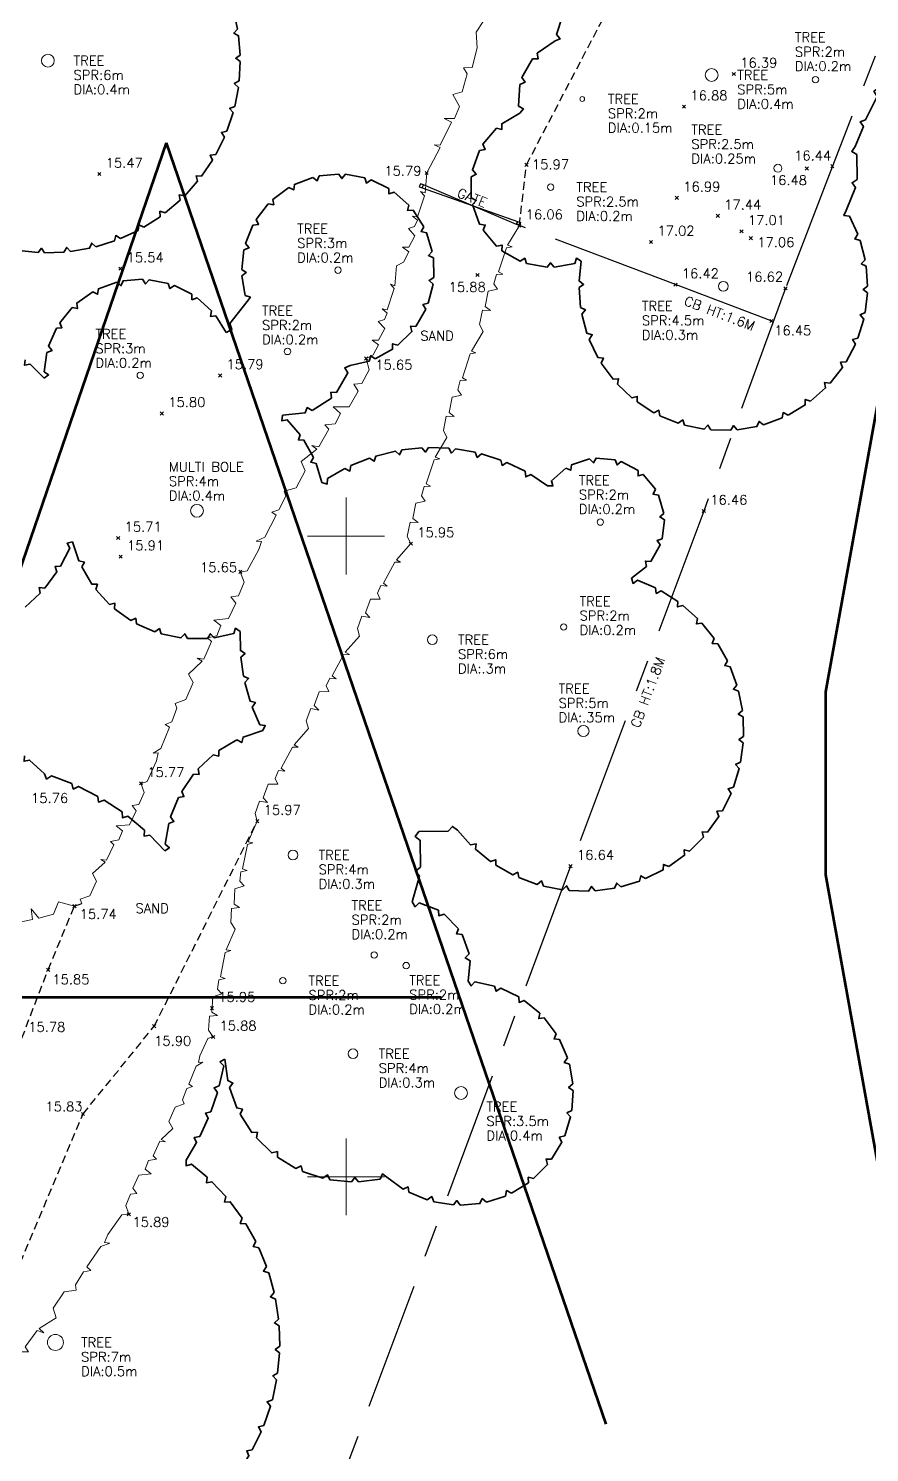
# Model space of a CAD drawing. Extents: x 521064 to 521635, y 174590 to 175241.
# Drawn here: x 521510.09 to 521536.33, y 174811.39 to 174855.85 of the extents above; entities that cross this region are included whole.
import ezdxf
from ezdxf.enums import TextEntityAlignment as Align

# ---------------------------------------------------------------- set-up
doc = ezdxf.new("R2010")
doc.units = 0
doc.header["$PDMODE"] = 3
doc.header["$PDSIZE"] = 0.05
doc.linetypes.add('Centre', pattern=[7, 4, -1, 1, -1])
doc.linetypes.add('HIDDEN', pattern=[0.375, 0.25, -0.125])
doc.layers.get('0').update_dxf_attribs({"linetype": 'CONTINUOUS', "lineweight": 18})
for name, color, linetype, lineweight in [('I031G_SURVEY-GRID', 7, 'CONTINUOUS', 18), ('I901G_TITLE-SHEET', 7, 'CONTINUOUS', 18), ('I910T_TXT-GEN-S', 7, 'CONTINUOUS', 13), ('I923G_SURVEY-POINT', 7, 'CONTINUOUS', 18), ('I923T_SURVEY-LEVEL', 7, 'CONTINUOUS', 13), ('I941G_TREE', 72, 'CONTINUOUS', 18), ('I941G_TREE-VEG', 6, 'CONTINUOUS', 35), ('I941T_TREE-TXT', 82, 'CONTINUOUS', 13), ('I995G_VEGETATION', 102, 'CONTINUOUS', 18)]:
    doc.layers.add(name, color=color, linetype=linetype, lineweight=lineweight)
for name, color, linetype in [('I940G_SURFACE', 200, 'HIDDEN'), ('I971G_FENCE', 5, 'Centre'), ('I973G_GATE', 20, 'CONTINUOUS')]:
    doc.layers.add(name, color=color, linetype=linetype)
doc.styles.add('MONOTXT', font='simplex.shx')
doc.styles.get("Standard").update_dxf_attribs({"font": 'simplex.shx'})

# ---------------------------------------------------------------- blocks, each defined once
blk = doc.blocks.new('HEL Vegitation')
at = {"color": 0, "linetype": 'ByBlock'}
blk.add_polyline3d([(0, 0, 0), (0.0922, -0.0113, 0), (0.0935, 0.0101, 0), (0.0995, -0.0077, 0), (0.1821, -0.0154, 0), (0.1845, 0.0113, 0), (0.197, -0.0202, 0), (0.2387, -0.0214, 0), (0.2678, 0.0125, 0), (0.2868, -0.0125, 0), (0.3463, -0.0065, 0), (0.3601, 0.0113, 0), (0.3714, -0.0138, 0), (0.4361, -0.0065, 0), (0.4826, 0.015, 0), (0.5749, -0.0053, 0), (0.5749, 0.015, 0), (0.5927, -0.0089, 0), (0.6647, -0.0077, 0), (0.6659, 0.0166, 0), (0.6788, -0.0077, 0), (0.714, -0.0053, 0), (0.7306, 0.0202, 0), (0.7646, 0.0036, 0)], dxfattribs=at)
blk = doc.blocks.new('HER Vegitation')
at = {"color": 0, "linetype": 'ByBlock'}
blk.add_polyline3d([(0, 0, 0), (0.005, 0.0072, 0), (0.0165, 0.0097, 0), (0.0206, 0.0053, 0), (0.0225, 0.0112, 0), (0.0359, 0.0137, 0), (0.0437, 0.0047, 0), (0.044, 0.0119, 0), (0.0525, 0.014, 0), (0.0581, 0.0087, 0), (0.0587, 0.0131, 0), (0.0737, 0.0159, 0), (0.0762, 0.0112, 0), (0.0759, 0.0159, 0), (0.0906, 0.0128, 0), (0.094, 0.0197, 0), (0.1084, 0.0228, 0), (0.1159, 0.0175, 0), (0.1181, 0.0209, 0), (0.1293, 0.0237, 0), (0.134, 0.0206, 0), (0.1337, 0.0247, 0), (0.1518, 0.0287, 0), (0.1584, 0.0259, 0), (0.1559, 0.029, 0), (0.1618, 0.0315, 0), (0.1797, 0.035, 0), (0.1837, 0.0319, 0)], dxfattribs=at)

msp = doc.modelspace()

# ---------------------------------------------------------------- linework, layer by layer
at = {"layer": 'I031G_SURVEY-GRID'}
for p, q in [((521520, 174841.2), (521520, 174838.8)), ((521518.8, 174840), (521521.2, 174840)), ((521520, 174821.2), (521520, 174818.8)), ((521518.8, 174820), (521521.2, 174820))]:
    msp.add_line(p, q, dxfattribs=at)
at = {"layer": 'I923G_SURVEY-POINT'}
for p in [(521532.098, 174854.426, 16.395), (521530.544, 174853.405, 16.883), (521512.302, 174851.301, 15.472), (521522.516, 174851.335, 15.787), (521525.627, 174851.592, 15.968), (521534.374, 174851.477, 16.481), (521535.171, 174851.548, 16.441), (521530.319, 174850.558, 16.994), (521531.596, 174849.996, 17.435), (521525.406, 174849.692, 16.057), (521532.335, 174849.512, 17.012), (521529.515, 174849.182, 17.024), (521532.629, 174849.299, 17.064), (521512.956, 174848.349, 15.536), (521524.099, 174848.151, 15.882), (521530.275, 174847.85, 16.417), (521533.711, 174847.736, 16.622), (521533.267, 174846.715, 16.451), (521520.626, 174845.541, 15.646), (521516.07, 174845.013, 15.786), (521514.255, 174843.83, 15.803), (521531.161, 174840.783, 16.463), (521512.893, 174839.942, 15.712), (521522.02, 174839.765, 15.954), (521512.968, 174839.358, 15.911), (521516.701, 174838.882, 15.647), (521513.601, 174832.282, 15.775), (521517.231, 174831.102, 15.968), (521527.005, 174829.698, 16.639), (521511.525, 174828.447, 15.742), (521510.705, 174826.464, 15.853), (521515.816, 174825.267, 15.954), (521514.015, 174824.703, 15.897), (521515.851, 174824.365, 15.88), (521511.794, 174821.963, 15.834), (521513.223, 174818.83, 15.89)]:
    msp.add_point(p, dxfattribs=at)
at = {"layer": 'I940G_SURFACE'}
for points in [[(521525.406, 174849.692, 16.057), (521525.627, 174851.592, 15.968), (521528.504, 174857.079, 15.984), (521530.22, 174861.766, 16.017), (521530.863, 174862.296, 16.188)], [(521514.015, 174824.703, 15.897), (521517.231, 174831.102, 15.968)], [(521510.705, 174826.464, 15.853), (521511.525, 174828.447, 15.742), (521511.754, 174828.532, 15.775)], [(521509.884, 174824.328, 15.783), (521510.705, 174826.464, 15.853)], [(521496.481, 174786.631, 16.131), (521499.831, 174797.201, 16.092), (521504.5, 174805.871, 15.934), (521508.099, 174813.181, 15.853), (521511.794, 174821.963, 15.834), (521514.015, 174824.703, 15.897)]]:
    msp.add_polyline3d(points, dxfattribs=at)
at = {"layer": 'I941G_TREE'}
for centre, radius in [((521510.698, 174854.843), 0.2), ((521531.404, 174854.391), 0.2), ((521534.644, 174854.247), 0.1), ((521527.368, 174853.645), 0.075), ((521533.472, 174851.481), 0.125), ((521526.384, 174850.892), 0.1), ((521519.747, 174848.302), 0.1), ((521531.769, 174847.797), 0.15), ((521518.173, 174845.765), 0.1), ((521513.579, 174845.017), 0.1), ((521515.349, 174840.791), 0.2), ((521527.933, 174840.438), 0.1), ((521526.789, 174837.164), 0.1), ((521522.692, 174836.765), 0.15), ((521527.404, 174833.916), 0.175), ((521518.344, 174830.044), 0.15), ((521520.879, 174826.923), 0.1), ((521521.874, 174826.593), 0.1), ((521518.027, 174826.122), 0.1), ((521520.218, 174823.842), 0.15), ((521523.586, 174822.615), 0.2), ((521510.932, 174814.831), 0.25)]:
    msp.add_circle(centre, radius, dxfattribs=at)
at = {"layer": 'I941G_TREE-VEG'}
for points in [[(521516.618, 174855.82), (521516.489, 174856.413), (521516.327, 174856.471), (521516.433, 174856.607)], [(521526.755, 174856.233), (521526.566, 174855.653), (521526.677, 174855.522), (521526.519, 174855.456)], [(521516.695, 174855.016), (521516.647, 174855.621), (521516.495, 174855.7), (521516.618, 174855.82)], [(521526.519, 174855.456), (521525.964, 174855.07), (521525.99, 174854.894), (521525.813, 174854.902)], [(521516.664, 174854.209), (521516.698, 174854.814), (521516.558, 174854.914), (521516.695, 174855.016)], [(521525.813, 174854.902), (521525.483, 174854.313), (521525.583, 174854.166), (521525.42, 174854.096)], [(521516.525, 174853.413), (521516.64, 174854.008), (521516.514, 174854.126), (521516.664, 174854.209)], [(521525.42, 174854.096), (521525.381, 174853.421), (521525.535, 174853.333), (521525.419, 174853.199)], [(521536.206, 174852.997), (521536.574, 174853.724), (521536.468, 174853.884), (521536.628, 174853.992)], [(521516.28, 174852.643), (521516.474, 174853.218), (521516.365, 174853.351), (521516.525, 174853.413)], [(521525.419, 174853.199), (521524.856, 174852.871), (521524.861, 174852.695), (521524.689, 174852.73)], [(521515.934, 174851.913), (521516.203, 174852.456), (521516.113, 174852.603), (521516.28, 174852.643)], [(521524.689, 174852.73), (521524.272, 174852.23), (521524.337, 174852.067), (521524.163, 174852.041)], [(521535.878, 174852.16), (521536.138, 174852.782), (521536.039, 174852.931), (521536.206, 174852.997)], [(521515.493, 174851.236), (521515.832, 174851.738), (521515.763, 174851.896), (521515.934, 174851.913)], [(521524.163, 174852.041), (521523.942, 174851.428), (521524.059, 174851.297), (521523.905, 174851.214)], [(521535.948, 174851.132), (521535.936, 174851.907), (521535.774, 174852.003), (521535.878, 174852.16)], [(521514.965, 174850.625), (521515.369, 174851.077), (521515.321, 174851.242), (521515.493, 174851.236)], [(521518.21, 174850.879), (521517.718, 174850.512), (521517.742, 174850.342), (521517.572, 174850.368)], [(521518.963, 174851.198), (521518.39, 174850.978), (521518.367, 174850.807), (521518.21, 174850.879)], [(521519.774, 174851.302), (521519.163, 174851.245), (521519.094, 174851.087), (521518.963, 174851.198)], [(521520.583, 174851.184), (521519.979, 174851.294), (521519.87, 174851.16), (521519.774, 174851.302)], [(521521.33, 174850.851), (521520.778, 174851.12), (521520.637, 174851.021), (521520.583, 174851.184)], [(521523.905, 174851.214), (521523.906, 174850.562), (521524.06, 174850.479), (521523.944, 174850.348)], [(521535.597, 174850.163), (521535.898, 174850.877), (521535.789, 174851.031), (521535.948, 174851.132)], [(521514.359, 174850.09), (521514.82, 174850.483), (521514.795, 174850.653), (521514.965, 174850.625)], [(521521.959, 174850.329), (521521.5, 174850.737), (521521.338, 174850.679), (521521.33, 174850.851)], [(521513.687, 174849.641), (521514.197, 174849.969), (521514.195, 174850.141), (521514.359, 174850.09)], [(521517.572, 174850.368), (521517.197, 174849.882), (521517.266, 174849.724), (521517.095, 174849.704)], [(521522.424, 174849.657), (521522.092, 174850.174), (521521.921, 174850.162), (521521.959, 174850.329)], [(521523.944, 174850.348), (521524.168, 174849.735), (521524.341, 174849.71), (521524.277, 174849.547)], [(521535.966, 174849.422), (521535.702, 174849.985), (521535.53, 174850.004), (521535.597, 174850.163)], [(521512.961, 174849.286), (521513.51, 174849.543), (521513.532, 174849.714), (521513.687, 174849.641)], [(521517.095, 174849.704), (521516.865, 174849.135), (521516.974, 174849.002), (521516.815, 174848.936)], [(521522.691, 174848.884), (521522.51, 174849.471), (521522.342, 174849.506), (521522.424, 174849.657)], [(521524.277, 174849.547), (521524.696, 174849.048), (521524.868, 174849.084), (521524.863, 174848.908)], [(521511.4, 174848.884), (521511.998, 174848.985), (521512.064, 174849.144), (521512.194, 174849.032)], [(521512.194, 174849.032), (521512.773, 174849.213), (521512.817, 174849.379), (521512.961, 174849.286)], [(521536.192, 174848.625), (521536.036, 174849.227), (521535.87, 174849.277), (521535.966, 174849.422)], [(521509.788, 174848.912), (521510.391, 174848.851), (521510.497, 174848.986), (521510.593, 174848.844)], [(521510.593, 174848.844), (521511.199, 174848.864), (521511.285, 174849.012), (521511.4, 174848.884)], [(521516.815, 174848.936), (521516.748, 174848.326), (521516.888, 174848.227), (521516.753, 174848.121)], [(521522.738, 174848.068), (521522.723, 174848.682), (521522.571, 174848.761), (521522.691, 174848.884)], [(521524.863, 174848.908), (521525.427, 174848.582), (521525.577, 174848.675), (521525.632, 174848.508)], [(521526.492, 174848.395), (521527.133, 174848.507), (521527.189, 174848.674), (521527.338, 174848.582)], [(521525.632, 174848.508), (521526.274, 174848.395), (521526.383, 174848.532), (521526.492, 174848.395)], [(521527.338, 174848.582), (521527.272, 174847.964), (521527.41, 174847.858), (521527.269, 174847.756)], [(521536.269, 174847.801), (521536.226, 174848.421), (521536.072, 174848.501), (521536.192, 174848.625)], [(521512.847, 174847.927), (521512.275, 174847.719), (521512.249, 174847.55), (521512.095, 174847.625)], [(521513.652, 174848.016), (521513.045, 174847.969), (521512.975, 174847.813), (521512.847, 174847.927)], [(521514.451, 174847.887), (521513.854, 174848.004), (521513.745, 174847.872), (521513.652, 174848.016)], [(521515.187, 174847.55), (521514.643, 174847.822), (521514.503, 174847.724), (521514.451, 174847.887)], [(521516.753, 174848.121), (521516.853, 174847.515), (521517.015, 174847.458), (521516.913, 174847.319)], [(521522.564, 174847.269), (521522.715, 174847.864), (521522.589, 174847.982), (521522.738, 174848.068)], [(521527.269, 174847.756), (521527.318, 174847.137), (521527.472, 174847.058), (521527.353, 174846.932)], [(521536.194, 174846.976), (521536.265, 174847.593), (521536.128, 174847.7), (521536.269, 174847.801)], [(521512.095, 174847.625), (521511.6, 174847.272), (521511.62, 174847.102), (521511.452, 174847.133)], [(521515.806, 174847.027), (521515.355, 174847.435), (521515.193, 174847.378), (521515.187, 174847.55)], [(521516.913, 174847.319), (521516.37, 174846.632), (521516.441, 174846.446), (521516.262, 174846.358)], [(521511.452, 174847.133), (521511.069, 174846.661), (521511.134, 174846.502), (521510.963, 174846.487)], [(521516.262, 174846.358), (521515.937, 174846.872), (521515.766, 174846.86), (521515.806, 174847.027)], [(521522.18, 174846.547), (521522.487, 174847.079), (521522.397, 174847.226), (521522.564, 174847.269)], [(521527.353, 174846.932), (521527.514, 174846.332), (521527.681, 174846.283), (521527.586, 174846.138)], [(521535.968, 174846.179), (521536.151, 174846.773), (521536.037, 174846.903), (521536.194, 174846.976)], [(521510.963, 174846.487), (521510.721, 174845.929), (521510.826, 174845.794), (521510.665, 174845.734)], [(521521.616, 174845.956), (521522.055, 174846.385), (521522.008, 174846.551), (521522.18, 174846.547)], [(521520.913, 174845.538), (521521.452, 174845.833), (521521.452, 174846.006), (521521.616, 174845.956)], [(521527.586, 174846.138), (521527.855, 174845.577), (521528.027, 174845.559), (521527.961, 174845.399)], [(521535.601, 174845.437), (521535.889, 174845.987), (521535.8, 174846.136), (521535.968, 174846.179)], [(521510.665, 174845.734), (521510.581, 174845.132), (521510.719, 174845.03), (521510.58, 174844.929)], [(521520.124, 174845.326), (521520.722, 174845.465), (521520.768, 174845.631), (521520.913, 174845.538)], [(521510.58, 174844.929), (521510.143, 174845.371), (521509.973, 174845.333), (521509.985, 174845.506)], [(521519.706, 174844.481), (521520.058, 174845.098), (521519.96, 174845.25), (521520.124, 174845.326)], [(521527.961, 174845.399), (521528.328, 174844.897), (521528.501, 174844.911), (521528.465, 174844.742)], [(521535.103, 174844.775), (521535.488, 174845.263), (521535.428, 174845.425), (521535.601, 174845.437)], [(521528.465, 174844.742), (521528.918, 174844.316), (521529.085, 174844.361), (521529.081, 174844.188)], [(521534.493, 174844.215), (521534.96, 174844.624), (521534.931, 174844.795), (521535.103, 174844.775)], [(521518.947, 174843.922), (521519.542, 174844.308), (521519.525, 174844.488), (521519.706, 174844.481)], [(521533.79, 174843.776), (521534.325, 174844.093), (521534.327, 174844.266), (521534.493, 174844.215)], [(521518.569, 174843.164), (521518.166, 174843.631), (521517.996, 174843.6), (521518.017, 174843.772)], [(521518.017, 174843.772), (521518.723, 174843.843), (521518.79, 174844.011), (521518.947, 174843.922)], [(521529.081, 174844.188), (521529.604, 174843.852), (521529.76, 174843.928), (521529.788, 174843.757)], [(521529.788, 174843.757), (521530.364, 174843.522), (521530.503, 174843.625), (521530.562, 174843.462)], [(521533.019, 174843.474), (521533.603, 174843.688), (521533.637, 174843.857), (521533.79, 174843.776)], [(521530.562, 174843.462), (521531.171, 174843.337), (521531.289, 174843.464), (521531.377, 174843.314)], [(521531.377, 174843.314), (521531.999, 174843.303), (521532.092, 174843.449), (521532.205, 174843.318)], [(521532.205, 174843.318), (521532.818, 174843.421), (521532.883, 174843.582), (521533.019, 174843.474)], [(521518.986, 174842.456), (521518.687, 174842.995), (521518.514, 174843), (521518.569, 174843.164)], [(521519.249, 174841.678), (521519.066, 174842.267), (521518.898, 174842.307), (521518.986, 174842.456)], [(521520.732, 174842.436), (521520.152, 174842.201), (521520.119, 174842.03), (521519.964, 174842.109)], [(521521.538, 174842.653), (521520.931, 174842.5), (521520.875, 174842.336), (521520.732, 174842.436)], [(521522.367, 174842.756), (521521.744, 174842.689), (521521.666, 174842.534), (521521.538, 174842.653)], [(521523.201, 174842.743), (521522.575, 174842.764), (521522.476, 174842.621), (521522.367, 174842.756)], [(521524.026, 174842.615), (521523.409, 174842.722), (521523.291, 174842.594), (521523.201, 174842.743)], [(521524.825, 174842.373), (521524.229, 174842.565), (521524.094, 174842.455), (521524.026, 174842.615)], [(521528.395, 174842.384), (521527.798, 174842.433), (521527.715, 174842.285), (521527.599, 174842.41)], [(521519.964, 174842.109), (521519.422, 174841.795), (521519.413, 174841.622), (521519.249, 174841.678)], [(521525.583, 174842.022), (521525.019, 174842.295), (521524.87, 174842.205), (521524.825, 174842.373)], [(521526.285, 174841.57), (521525.764, 174841.919), (521525.604, 174841.85), (521525.583, 174842.022)], [(521526.857, 174842.123), (521526.406, 174841.73), (521526.455, 174841.567), (521526.285, 174841.57)], [(521527.599, 174842.41), (521527.031, 174842.223), (521527.012, 174842.054), (521526.857, 174842.123)], [(521529.117, 174842.049), (521528.587, 174842.328), (521528.453, 174842.224), (521528.395, 174842.384)], [(521529.652, 174841.46), (521529.272, 174841.923), (521529.108, 174841.88), (521529.117, 174842.049)], [(521529.914, 174840.709), (521529.745, 174841.283), (521529.577, 174841.307), (521529.652, 174841.46)], [(521529.863, 174839.915), (521529.932, 174840.509), (521529.786, 174840.597), (521529.914, 174840.709)], [(521511.094, 174839.062), (521511.387, 174839.625), (521511.299, 174839.776), (521511.468, 174839.821)], [(521511.468, 174839.821), (521511.667, 174839.228), (521511.836, 174839.19), (521511.753, 174839.038)], [(521529.506, 174839.203), (521529.801, 174839.724), (521529.702, 174839.862), (521529.863, 174839.915)], [(521510.598, 174838.377), (521510.981, 174838.883), (521510.92, 174839.047), (521511.094, 174839.062)], [(521511.753, 174839.038), (521512.071, 174838.499), (521512.244, 174838.497), (521512.195, 174838.331)], [(521528.901, 174838.687), (521529.375, 174839.052), (521529.337, 174839.218), (521529.506, 174839.203)], [(521529.653, 174838.382), (521529.093, 174838.623), (521528.953, 174838.523), (521528.901, 174838.687)], [(521509.994, 174837.785), (521510.457, 174838.22), (521510.424, 174838.391), (521510.598, 174838.377)], [(521512.195, 174838.331), (521512.617, 174837.869), (521512.787, 174837.904), (521512.773, 174837.731)], [(521530.346, 174837.959), (521529.833, 174838.287), (521529.678, 174838.212), (521529.653, 174838.382)], [(521512.773, 174837.731), (521513.282, 174837.367), (521513.441, 174837.436), (521513.463, 174837.264)], [(521530.962, 174837.43), (521530.508, 174837.836), (521530.343, 174837.787), (521530.346, 174837.959)], [(521513.463, 174837.264), (521514.036, 174837.013), (521514.178, 174837.113), (521514.235, 174836.949)], [(521515.888, 174836.828), (521516.5, 174836.96), (521516.555, 174837.125), (521516.698, 174837.026)], [(521531.484, 174836.807), (521531.102, 174837.282), (521530.931, 174837.26), (521530.962, 174837.43)], [(521514.235, 174836.949), (521514.848, 174836.823), (521514.965, 174836.95), (521515.055, 174836.802)], [(521515.055, 174836.802), (521515.681, 174836.805), (521515.769, 174836.954), (521515.888, 174836.828)], [(521516.698, 174837.026), (521516.702, 174836.424), (521516.848, 174836.334), (521516.717, 174836.224)], [(521531.898, 174836.109), (521531.598, 174836.639), (521531.426, 174836.645), (521531.484, 174836.807)], [(521516.717, 174836.224), (521516.801, 174835.628), (521516.958, 174835.558), (521516.842, 174835.431)], [(521532.194, 174835.352), (521531.983, 174835.924), (521531.815, 174835.958), (521531.898, 174836.109)], [(521516.842, 174835.431), (521517.005, 174834.852), (521517.17, 174834.804), (521517.072, 174834.663)], [(521532.363, 174834.558), (521532.248, 174835.156), (521532.087, 174835.217), (521532.194, 174835.352)], [(521517.072, 174834.663), (521517.311, 174834.111), (521517.481, 174834.085), (521517.403, 174833.932)], [(521532.401, 174833.747), (521532.385, 174834.356), (521532.236, 174834.442), (521532.363, 174834.558)], [(521516.588, 174833.638), (521516.029, 174833.307), (521516.026, 174833.131), (521515.856, 174833.176)], [(521517.403, 174833.932), (521516.786, 174833.728), (521516.744, 174833.557), (521516.588, 174833.638)], [(521532.308, 174832.94), (521532.39, 174833.544), (521532.257, 174833.653), (521532.401, 174833.747)], [(521510.593, 174832.581), (521510.127, 174833.011), (521509.957, 174832.97), (521509.963, 174833.145)], [(521515.856, 174833.176), (521515.381, 174832.732), (521515.416, 174832.559), (521515.24, 174832.567)], [(521532.085, 174832.159), (521532.264, 174832.742), (521532.151, 174832.871), (521532.308, 174832.94)], [(521511.443, 174832.275), (521510.808, 174832.513), (521510.659, 174832.414), (521510.593, 174832.581)], [(521512.253, 174831.876), (521511.65, 174832.184), (521511.49, 174832.102), (521511.443, 174832.275)], [(521515.24, 174832.567), (521514.872, 174832.031), (521514.943, 174831.87), (521514.769, 174831.84)], [(521513.014, 174831.388), (521512.449, 174831.762), (521512.281, 174831.699), (521512.253, 174831.876)], [(521514.769, 174831.84), (521514.526, 174831.237), (521514.629, 174831.095), (521514.467, 174831.029)], [(521531.739, 174831.424), (521532.01, 174831.97), (521531.919, 174832.116), (521532.085, 174832.159)], [(521513.714, 174830.817), (521513.195, 174831.253), (521513.021, 174831.209), (521513.014, 174831.388)], [(521531.279, 174830.756), (521531.634, 174831.25), (521531.568, 174831.409), (521531.739, 174831.424)], [(521514.467, 174831.029), (521514.358, 174830.388), (521514.49, 174830.271), (521514.346, 174830.171)], [(521522.275, 174830.779), (521523.181, 174830.785), (521523.316, 174830.938), (521523.481, 174830.817)], [(521514.346, 174830.171), (521513.879, 174830.662), (521513.701, 174830.638), (521513.714, 174830.817)], [(521522.326, 174829.667), (521522.317, 174830.503), (521522.16, 174830.621), (521522.275, 174830.779)], [(521523.481, 174830.817), (521523.887, 174830.363), (521524.057, 174830.393), (521524.034, 174830.223)], [(521530.716, 174830.17), (521531.147, 174830.601), (521531.107, 174830.768), (521531.279, 174830.756)], [(521524.034, 174830.223), (521524.509, 174829.84), (521524.671, 174829.898), (521524.677, 174829.726)], [(521530.066, 174829.683), (521530.561, 174830.039), (521530.548, 174830.21), (521530.716, 174830.17)], [(521522.067, 174828.583), (521522.29, 174829.39), (521522.171, 174829.546), (521522.326, 174829.667)], [(521524.677, 174829.726), (521525.207, 174829.425), (521525.358, 174829.508), (521525.391, 174829.34)], [(521529.345, 174829.308), (521529.891, 174829.579), (521529.907, 174829.75), (521530.066, 174829.683)], [(521525.391, 174829.34), (521525.963, 174829.129), (521526.098, 174829.235), (521526.159, 174829.074)], [(521526.159, 174829.074), (521526.757, 174828.958), (521526.873, 174829.085), (521526.959, 174828.936)], [(521527.771, 174828.93), (521528.375, 174829.012), (521528.445, 174829.169), (521528.574, 174829.055)], [(521528.574, 174829.055), (521529.156, 174829.233), (521529.199, 174829.4), (521529.345, 174829.308)], [(521526.959, 174828.936), (521527.568, 174828.919), (521527.662, 174829.063), (521527.771, 174828.93)], [(521522.879, 174828.322), (521522.28, 174828.551), (521522.153, 174828.432), (521522.067, 174828.583)], [(521523.508, 174827.746), (521523.059, 174828.204), (521522.894, 174828.148), (521522.879, 174828.322)], [(521523.84, 174826.96), (521523.622, 174827.564), (521523.449, 174827.582), (521523.508, 174827.746)], [(521523.814, 174826.107), (521523.868, 174826.747), (521523.718, 174826.835), (521523.84, 174826.96)], [(521524.629, 174825.956), (521524.021, 174826.088), (521523.904, 174825.96), (521523.814, 174826.107)], [(521525.385, 174825.617), (521524.825, 174825.888), (521524.682, 174825.791), (521524.629, 174825.956)], [(521526.041, 174825.11), (521525.56, 174825.505), (521525.398, 174825.444), (521525.385, 174825.617)], [(521526.558, 174824.463), (521526.184, 174824.96), (521526.012, 174824.939), (521526.041, 174825.11)], [(521526.91, 174823.712), (521526.663, 174824.284), (521526.491, 174824.304), (521526.558, 174824.463)], [(521516.045, 174822.838), (521516.186, 174823.46), (521516.066, 174823.588), (521516.221, 174823.669)], [(521516.221, 174823.669), (521516.307, 174823.002), (521516.468, 174822.926), (521516.36, 174822.784)], [(521527.075, 174822.9), (521526.969, 174823.513), (521526.807, 174823.573), (521526.91, 174823.712)], [(521527.044, 174822.072), (521527.085, 174822.693), (521526.942, 174822.789), (521527.075, 174822.9)], [(521515.782, 174822.031), (521515.988, 174822.634), (521515.882, 174822.774), (521516.045, 174822.838)], [(521516.36, 174822.784), (521516.592, 174822.153), (521516.766, 174822.114), (521516.693, 174821.952)], [(521515.435, 174821.256), (521515.703, 174821.834), (521515.613, 174821.984), (521515.782, 174822.031)], [(521526.82, 174821.275), (521527.006, 174821.868), (521526.889, 174821.996), (521527.044, 174822.072)], [(521516.693, 174821.952), (521517.059, 174821.388), (521517.237, 174821.39), (521517.202, 174821.215)], [(521515.008, 174820.523), (521515.335, 174821.069), (521515.262, 174821.228), (521515.435, 174821.256)], [(521517.202, 174821.215), (521517.684, 174820.747), (521517.858, 174820.788), (521517.862, 174820.61)], [(521526.414, 174820.552), (521526.734, 174821.085), (521526.651, 174821.237), (521526.82, 174821.275)], [(521515.664, 174819.99), (521515.178, 174820.397), (521515.01, 174820.348), (521515.008, 174820.523)], [(521517.862, 174820.61), (521518.437, 174820.261), (521518.597, 174820.339), (521518.64, 174820.167)], [(521525.85, 174819.945), (521526.287, 174820.388), (521526.241, 174820.555), (521526.414, 174820.552)], [(521516.251, 174819.382), (521515.817, 174819.845), (521515.645, 174819.816), (521515.664, 174819.99)], [(521518.64, 174820.167), (521519.278, 174819.954), (521519.417, 174820.066), (521519.498, 174819.908)], [(521519.498, 174819.908), (521520.167, 174819.843), (521520.277, 174819.983), (521520.392, 174819.846)], [(521520.392, 174819.846), (521521.059, 174819.932), (521521.135, 174820.093), (521521.276, 174819.985)], [(521521.276, 174819.985), (521521.779, 174819.618), (521521.937, 174819.687), (521521.959, 174819.516)], [(521525.158, 174819.488), (521525.687, 174819.816), (521525.682, 174819.988), (521525.85, 174819.945)], [(521516.76, 174818.708), (521516.386, 174819.22), (521516.211, 174819.212), (521516.251, 174819.382)], [(521521.959, 174819.516), (521522.534, 174819.277), (521522.671, 174819.382), (521522.734, 174819.22)], [(521523.556, 174819.115), (521524.176, 174819.165), (521524.25, 174819.321), (521524.379, 174819.206)], [(521524.379, 174819.206), (521524.97, 174819.4), (521525.006, 174819.569), (521525.158, 174819.488)], [(521522.734, 174819.22), (521523.348, 174819.123), (521523.457, 174819.257), (521523.556, 174819.115)], [(521517.185, 174817.978), (521516.875, 174818.531), (521516.701, 174818.544), (521516.76, 174818.708)], [(521517.519, 174817.202), (521517.277, 174817.788), (521517.106, 174817.822), (521517.185, 174817.978)], [(521517.756, 174816.391), (521517.587, 174817.002), (521517.421, 174817.056), (521517.519, 174817.202)], [(521517.895, 174815.557), (521517.8, 174816.184), (521517.642, 174816.258), (521517.756, 174816.391)], [(521517.931, 174814.713), (521517.913, 174815.347), (521517.765, 174815.439), (521517.895, 174815.557)], [(521517.866, 174813.87), (521517.925, 174814.502), (521517.789, 174814.612), (521517.931, 174814.713)], [(521517.7, 174813.042), (521517.834, 174813.661), (521517.712, 174813.787), (521517.866, 174813.87)], [(521517.435, 174812.24), (521517.643, 174812.838), (521517.537, 174812.978), (521517.7, 174813.042)], [(521517.075, 174811.475), (521517.354, 174812.044), (521517.266, 174812.195), (521517.435, 174812.24)], [(521516.626, 174810.759), (521516.971, 174811.291), (521516.902, 174811.452), (521517.075, 174811.475)]]:
    msp.add_lwpolyline(points, dxfattribs=at)
at = {"layer": 'I971G_FENCE'}
for points in [[(521544.404, 174876.224, 16.621), (521540.824, 174866.453, 16.724), (521538.327, 174859.634, 16.622), (521535.171, 174851.548, 16.441), (521533.711, 174847.736, 16.622)], [(521533.267, 174846.715, 16.451), (521530.275, 174847.85, 16.417), (521525.406, 174849.692, 16.057)], [(521533.711, 174847.736, 16.622), (521531.161, 174840.783, 16.463)], [(521531.161, 174840.783, 16.463), (521527.005, 174829.698, 16.639)], [(521527.005, 174829.698, 16.639), (521512.114, 174789.781, 16.531)]]:
    msp.add_polyline3d(points, dxfattribs=at)
at = {"layer": 'I973G_GATE', "elevation": 16.057}
msp.add_lwpolyline([(521522.378, 174850.87), (521522.415, 174850.963), (521522.321, 174850.999), (521522.285, 174850.906), (521522.378, 174850.87), (521525.349, 174849.822), (521525.442, 174849.786), (521525.406, 174849.692), (521525.312, 174849.729), (521525.349, 174849.822), (521525.312, 174849.729), (521522.415, 174850.963)], dxfattribs=at)
at = {"layer": 'I995G_VEGETATION'}
for points, elevation in [([(521521.571, 174848.439), (521521.794, 174848.552), (521521.962, 174848.871), (521521.76, 174849.019), (521521.96, 174849.018), (521522.15, 174849.375), (521521.949, 174849.598), (521522.14, 174849.66), (521522.228, 174849.858), (521522.076, 174849.988), (521522.225, 174849.964), (521522.448, 174850.623), (521522.327, 174850.757), (521522.47, 174850.711), (521522.516, 174851.335)], 15.646), ([(521524.277, 174846.384), (521524.167, 174846.608), (521524.253, 174847.049), (521524.503, 174847.046), (521524.343, 174847.165), (521524.434, 174847.649), (521524.729, 174847.707), (521524.613, 174847.871), (521524.69, 174848.167), (521524.89, 174848.18), (521524.757, 174848.25), (521525.003, 174848.996), (521525.18, 174849.031), (521525.038, 174849.079), (521525.406, 174849.692)], 15.954), ([(521520.626, 174845.541), (521520.849, 174845.654), (521521.017, 174845.973), (521520.815, 174846.121), (521521.015, 174846.12), (521521.205, 174846.477), (521521.004, 174846.7), (521521.195, 174846.762), (521521.283, 174846.96), (521521.131, 174847.09), (521521.279, 174847.066), (521521.503, 174847.725), (521521.382, 174847.859), (521521.525, 174847.813), (521521.571, 174848.439)], 15.646), ([(521523.148, 174843.074), (521523.038, 174843.299), (521523.124, 174843.74), (521523.374, 174843.736), (521523.214, 174843.856), (521523.306, 174844.34), (521523.6, 174844.398), (521523.485, 174844.562), (521523.562, 174844.858), (521523.761, 174844.871), (521523.628, 174844.941), (521523.875, 174845.687), (521524.051, 174845.722), (521523.909, 174845.77), (521524.277, 174846.384)], 15.954), ([(521522.02, 174839.765), (521521.91, 174839.99), (521521.996, 174840.431), (521522.246, 174840.427), (521522.086, 174840.547), (521522.177, 174841.031), (521522.471, 174841.089), (521522.356, 174841.252), (521522.433, 174841.549), (521522.632, 174841.562), (521522.5, 174841.632), (521522.746, 174842.378), (521522.923, 174842.413), (521522.781, 174842.461), (521523.148, 174843.074)], 15.954), ([(521520.423, 174836.878), (521520.354, 174837.118), (521520.497, 174837.503), (521520.743, 174837.455), (521520.606, 174837.601), (521520.762, 174838.027), (521521.062, 174838.033), (521520.977, 174838.214), (521521.086, 174838.458), (521521.285, 174838.435), (521521.166, 174838.527), (521521.521, 174839.184), (521521.701, 174839.188), (521521.569, 174839.26), (521522.02, 174839.765)], 15.968), ([(521518.827, 174833.99), (521518.758, 174834.23), (521518.901, 174834.615), (521519.146, 174834.567), (521519.01, 174834.714), (521519.166, 174835.139), (521519.466, 174835.145), (521519.381, 174835.326), (521519.489, 174835.57), (521519.688, 174835.547), (521519.57, 174835.64), (521519.924, 174836.297), (521520.104, 174836.3), (521519.973, 174836.373), (521520.423, 174836.878)], 15.968), ([(521517.231, 174831.102), (521517.161, 174831.342), (521517.304, 174831.727), (521517.55, 174831.68), (521517.413, 174831.826), (521517.569, 174832.252), (521517.869, 174832.257), (521517.784, 174832.438), (521517.893, 174832.682), (521518.092, 174832.66), (521517.973, 174832.752), (521518.328, 174833.409), (521518.508, 174833.412), (521518.376, 174833.485), (521518.827, 174833.99)], 15.968), ([(521516.541, 174827.734), (521516.403, 174827.942), (521516.43, 174828.38), (521516.679, 174828.408), (521516.505, 174828.506), (521516.532, 174828.986), (521516.817, 174829.081), (521516.682, 174829.229), (521516.718, 174829.521), (521516.915, 174829.559), (521516.774, 174829.612), (521516.922, 174830.372), (521517.093, 174830.429), (521516.946, 174830.459), (521517.231, 174831.102)], 15.88), ([(521515.851, 174824.365), (521515.713, 174824.574), (521515.741, 174825.011), (521515.989, 174825.039), (521515.815, 174825.137), (521515.842, 174825.618), (521516.127, 174825.712), (521515.992, 174825.86), (521516.029, 174826.152), (521516.225, 174826.19), (521516.084, 174826.243), (521516.232, 174827.003), (521516.403, 174827.06), (521516.256, 174827.09), (521516.541, 174827.734)], 15.88)]:
    msp.add_lwpolyline(points, dxfattribs=dict(at, elevation=elevation))
at = {"layer": 'I995G_VEGETATION', "linetype": 'Continuous'}
msp.add_polyline3d([(521513.601, 174832.284, 15.775), (521513.7, 174831.995, 15.775), (521513.533, 174831.62, 15.775), (521513.325, 174831.595, 15.775), (521513.452, 174831.42, 15.775), (521513.246, 174830.992, 15.775), (521512.832, 174830.958, 15.775), (521513.028, 174830.801, 15.775), (521512.912, 174830.519, 15.775), (521512.648, 174830.471, 15.775), (521512.759, 174830.363, 15.775), (521512.528, 174829.884, 15.775), (521512.345, 174829.91, 15.775), (521512.483, 174829.822, 15.775), (521512.093, 174829.472, 15.775), (521512.217, 174829.234, 15.775), (521512.007, 174828.766, 15.775), (521511.703, 174828.664, 15.775), (521511.754, 174828.532, 15.775)], dxfattribs=at)

# ---------------------------------------------------------------- block references
for name, p, xscale, yscale, zscale, rotation in [('HEL Vegitation', (521522.516, 174851.335, 15.787), 9.648699357489631, 9.648699357489631, 9.648699357489631, 68.8766486414316), ('HER Vegitation', (521520.626, 174845.541, 15.646), 41.46634046632553, 41.46634046632553, 41.46634046632553, 229.6942738721353), ('HER Vegitation', (521516.701, 174838.882, 15.647), 39.12134361668651, 39.12134361668651, 39.12134361668651, 235.0510740993344), ('HEL Vegitation', (521501.342, 174826.41, 15.545), 13.58128772203125, 13.58128772203125, 13.58128772203125, 11.04177722586234), ('HER Vegitation', (521513.223, 174818.83, 15.89), 32.87107750120902, 32.87107750120902, 32.87107750120902, 54.80682517870353), ('HER Vegitation', (521508.591, 174812.614, 15.817), 41.58596855282062, 41.58596855282062, 41.58596855282062, 43.51845170701803)]:
    msp.add_blockref(name, p, dxfattribs=dict(at, xscale=xscale, yscale=yscale, zscale=zscale, rotation=rotation))

# ---------------------------------------------------------------- texts
at = {"layer": 'I901G_TITLE-SHEET'}
msp.add_text('A0', height=40, dxfattribs=at).set_placement((521498.962, 174812.279))
at = {"layer": 'I910T_TXT-GEN-S', "style": 'MONOTXT'}
msp.add_text('GATE', height=0.3, rotation=338.749, dxfattribs=at).set_placement((521523.935, 174850.562), align=Align.MIDDLE)
for s, rotation, p in [('CB HT:1.6M', 339.2309, (521530.517, 174847.224)), ('CB HT:1.8M', 69.4487, (521529.147, 174833.986))]:
    msp.add_text(s, height=0.3, rotation=rotation, dxfattribs=at).set_placement(p)
for p in [(521522.318, 174846.104), (521513.43, 174828.234)]:
    msp.add_text('SAND', height=0.3, dxfattribs=at).set_placement(p)
at = {"layer": 'I923T_SURVEY-LEVEL', "style": 'MONOTXT'}
for s, p in [('16.39', (521532.298, 174854.626, 16.395)), ('16.88', (521530.744, 174853.605, 16.883)), ('15.47', (521512.502, 174851.501, 15.472)), ('15.97', (521525.8, 174851.453, 15.968)), ('16.44', (521533.979, 174851.728, 16.441)), ('15.79', (521521.196, 174851.251, 15.787)), ('16.99', (521530.519, 174850.758, 16.994)), ('16.48', (521533.222, 174850.961, 16.481)), ('17.44', (521531.796, 174850.196, 17.435)), ('16.06', (521525.606, 174849.892, 16.057)), ('17.01', (521532.535, 174849.712, 17.012)), ('17.02', (521529.715, 174849.382, 17.024)), ('17.06', (521532.829, 174849.022, 17.064)), ('15.54', (521513.156, 174848.549, 15.536)), ('16.42', (521530.475, 174848.05, 16.417)), ('16.62', (521532.479, 174847.946, 16.622)), ('15.88', (521523.202, 174847.624, 15.882)), ('16.45', (521533.357, 174846.269, 16.451)), ('15.79', (521516.27, 174845.213, 15.786)), ('15.65', (521520.912, 174845.198, 15.646)), ('15.80', (521514.455, 174844.03, 15.803)), ('16.46', (521531.361, 174840.983, 16.463)), ('15.71', (521513.093, 174840.142, 15.712)), ('15.95', (521522.22, 174839.965, 15.954)), ('15.91', (521513.168, 174839.558, 15.911)), ('15.65', (521515.445, 174838.876, 15.647)), ('15.77', (521513.801, 174832.482, 15.775)), ('15.76', (521510.174, 174831.673, 15.762)), ('15.97', (521517.431, 174831.302, 15.968)), ('16.64', (521527.205, 174829.898, 16.639)), ('15.74', (521511.691, 174828.051, 15.742)), ('15.85', (521510.838, 174826.012, 15.853)), ('15.95', (521516.016, 174825.467, 15.954)), ('15.78', (521510.084, 174824.528, 15.783)), ('15.88', (521516.051, 174824.565, 15.88)), ('15.90', (521514.013, 174824.094, 15.897)), ('15.83', (521510.622, 174822.046, 15.834)), ('15.89', (521513.337, 174818.438, 15.89))]:
    msp.add_text(s, height=0.3, dxfattribs=at).set_placement(p)
at = {"layer": 'I941T_TREE-TXT', "style": 'MONOTXT'}
for s, p in [('TREE', (521534.002, 174855.419)), ('TREE', (521511.498, 174854.693)), ('SPR:2m', (521534.002, 174854.969)), ('SPR:6m', (521511.498, 174854.243)), ('TREE', (521532.204, 174854.241)), ('DIA:0.2m', (521534.002, 174854.519)), ('DIA:0.4m', (521511.498, 174853.793)), ('SPR:5m', (521532.204, 174853.791)), ('TREE', (521528.168, 174853.495)), ('DIA:0.4m', (521532.204, 174853.341)), ('SPR:2m', (521528.168, 174853.045)), ('DIA:0.15m', (521528.168, 174852.595)), ('TREE', (521530.772, 174852.534)), ('SPR:2.5m', (521530.772, 174852.084)), ('DIA:0.25m', (521530.772, 174851.634)), ('TREE', (521527.184, 174850.742)), ('SPR:2.5m', (521527.184, 174850.292)), ('DIA:0.2m', (521527.184, 174849.842)), ('TREE', (521518.474, 174849.445)), ('SPR:3m', (521518.474, 174848.995)), ('DIA:0.2m', (521518.474, 174848.545)), ('TREE', (521529.228, 174847.031)), ('TREE', (521517.378, 174846.887)), ('SPR:4.5m', (521529.228, 174846.581)), ('TREE', (521512.18, 174846.159)), ('SPR:2m', (521517.378, 174846.437)), ('DIA:0.3m', (521529.228, 174846.131)), ('SPR:3m', (521512.18, 174845.709)), ('DIA:0.2m', (521517.378, 174845.987)), ('DIA:0.2m', (521512.18, 174845.259)), ('MULTI BOLE', (521514.471, 174842.013)), ('SPR:4m', (521514.471, 174841.563)), ('TREE', (521527.263, 174841.594)), ('DIA:0.4m', (521514.471, 174841.113)), ('SPR:2m', (521527.263, 174841.144)), ('DIA:0.2m', (521527.263, 174840.694)), ('TREE', (521527.286, 174837.817)), ('SPR:2m', (521527.286, 174837.367)), ('DIA:0.2m', (521527.286, 174836.917)), ('TREE', (521523.492, 174836.615)), ('SPR:6m', (521523.492, 174836.165)), ('DIA:.3m', (521523.492, 174835.715)), ('TREE', (521526.631, 174835.089)), ('SPR:5m', (521526.631, 174834.639)), ('DIA:.35m', (521526.631, 174834.189)), ('TREE', (521519.144, 174829.894)), ('SPR:4m', (521519.144, 174829.444)), ('DIA:0.3m', (521519.144, 174828.994)), ('TREE', (521520.17, 174828.323)), ('SPR:2m', (521520.17, 174827.873)), ('DIA:0.2m', (521520.17, 174827.423)), ('TREE', (521518.827, 174825.972)), ('TREE', (521521.972, 174825.986)), ('SPR:2m', (521518.827, 174825.522)), ('SPR:2m', (521521.972, 174825.536)), ('DIA:0.2m', (521518.827, 174825.072)), ('DIA:0.2m', (521521.972, 174825.086)), ('TREE', (521521.018, 174823.692)), ('SPR:4m', (521521.018, 174823.242)), ('DIA:0.3m', (521521.018, 174822.792)), ('TREE', (521524.378, 174822.039)), ('SPR:3.5m', (521524.378, 174821.589)), ('DIA:0.4m', (521524.378, 174821.139)), ('TREE', (521511.732, 174814.681)), ('SPR:7m', (521511.732, 174814.231)), ('DIA:0.5m', (521511.732, 174813.781))]:
    msp.add_text(s, height=0.3, dxfattribs=at).set_placement(p)

doc.saveas('drawing.dxf')
